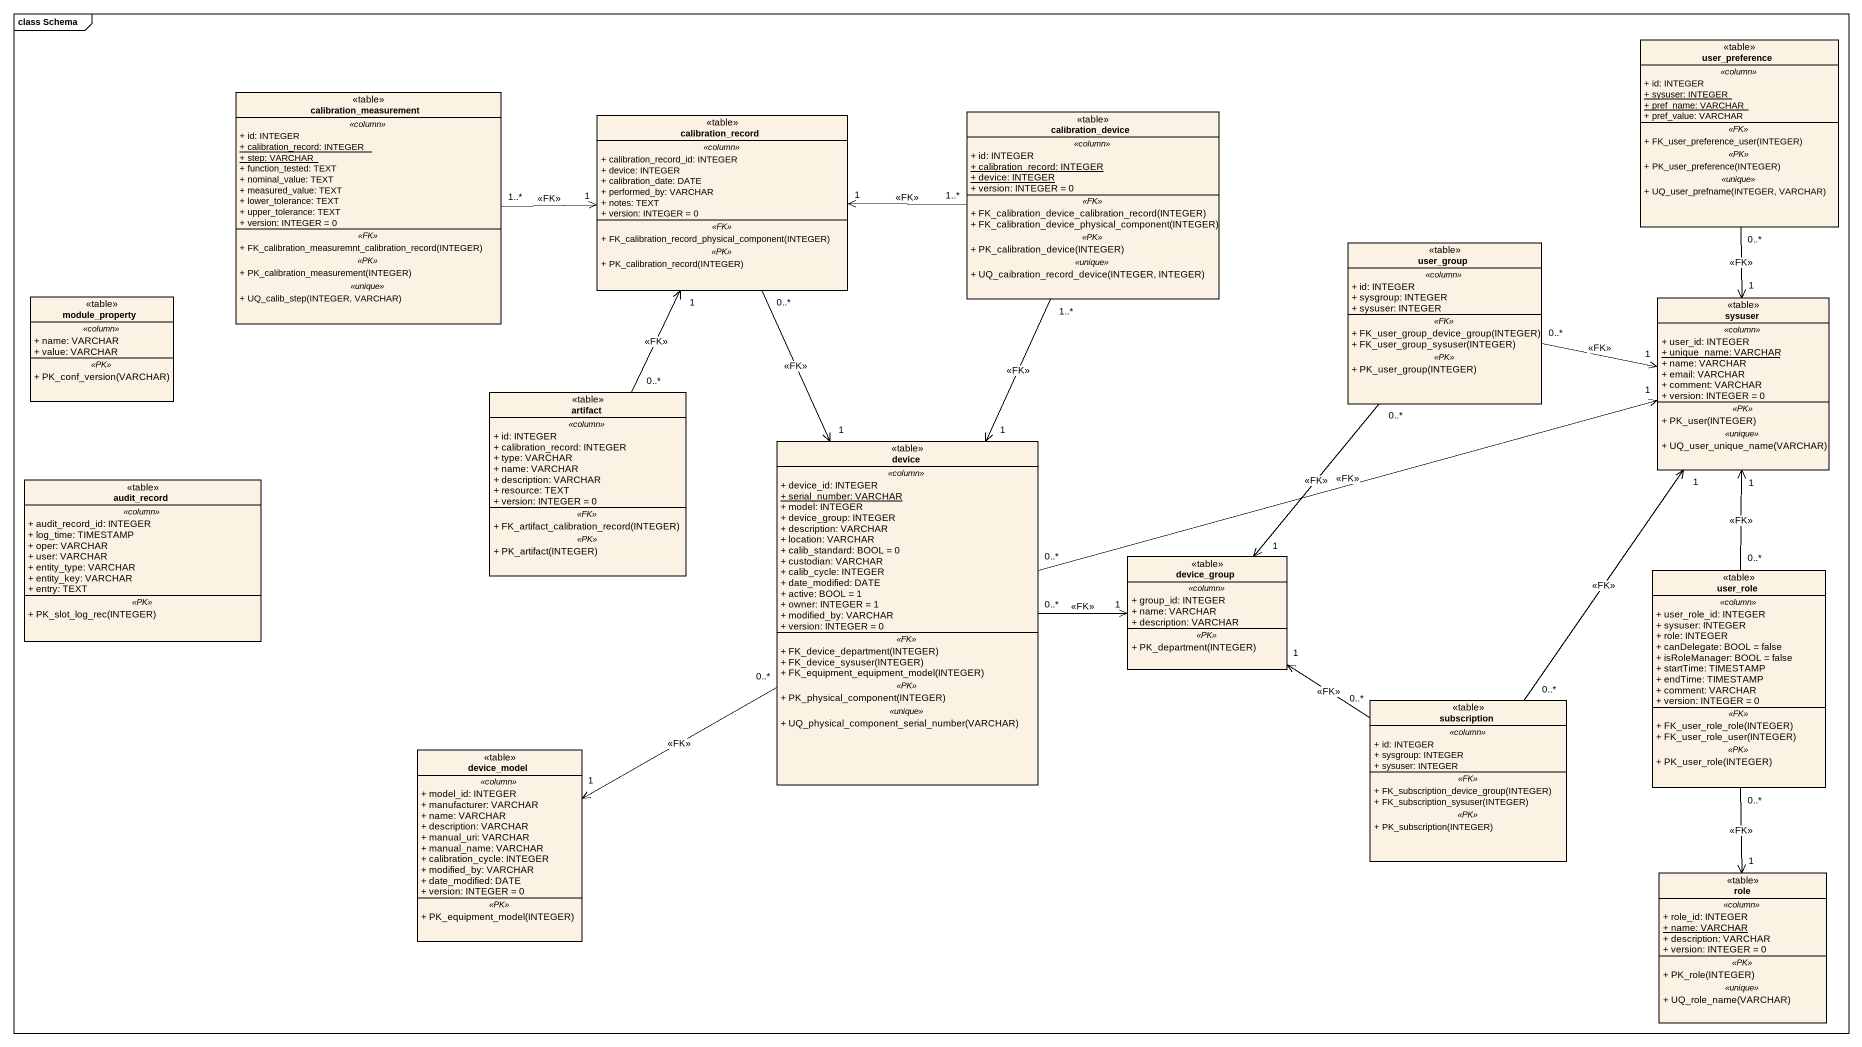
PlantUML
@startuml
mainframe class Schema
hide circle
hide empty members
skinparam classAttributeIconSize 0
class user_preference <<table>> {
  .. <<column>> ..
  + id: INTEGER
  {static} + sysuser: INTEGER
  {static} + pref_name: VARCHAR
  + pref_value: VARCHAR
  .. <<FK>> ..
  + FK_user_preference_user(INTEGER)
  .. <<PK>> ..
  + PK_user_preference(INTEGER)
  .. <<unique>> ..
  + UQ_user_prefname(INTEGER, VARCHAR)
}
class calibration_measurement <<table>> {
  .. <<column>> ..
  + id: INTEGER
  {static} + calibration_record: INTEGER
  {static} + step: VARCHAR
  + function_tested: TEXT
  + nominal_value: TEXT
  + measured_value: TEXT
  + lower_tolerance: TEXT
  + upper_tolerance: TEXT
  + version: INTEGER = 0
  .. <<FK>> ..
  + FK_calibration_measuremnt_calibration_record(INTEGER)
  .. <<PK>> ..
  + PK_calibration_measurement(INTEGER)
  .. <<unique>> ..
  + UQ_calib_step(INTEGER, VARCHAR)
}
class calibration_record <<table>> {
  .. <<column>> ..
  + calibration_record_id: INTEGER
  + device: INTEGER
  + calibration_date: DATE
  + performed_by: VARCHAR
  + notes: TEXT
  + version: INTEGER = 0
  .. <<FK>> ..
  + FK_calibration_record_physical_component(INTEGER)
  .. <<PK>> ..
  + PK_calibration_record(INTEGER)
}
class calibration_device <<table>> {
  .. <<column>> ..
  + id: INTEGER
  {static} + calibration_record: INTEGER
  {static} + device: INTEGER
  + version: INTEGER = 0
  .. <<FK>> ..
  + FK_calibration_device_calibration_record(INTEGER)
  + FK_calibration_device_physical_component(INTEGER)
  .. <<PK>> ..
  + PK_calibration_device(INTEGER)
  .. <<unique>> ..
  + UQ_caibration_record_device(INTEGER, INTEGER)
}
class user_group <<table>> {
  .. <<column>> ..
  + id: INTEGER
  + sysgroup: INTEGER
  + sysuser: INTEGER
  .. <<FK>> ..
  + FK_user_group_device_group(INTEGER)
  + FK_user_group_sysuser(INTEGER)
  .. <<PK>> ..
  + PK_user_group(INTEGER)
}
class module_property <<table>> {
  .. <<column>> ..
  + name: VARCHAR
  + value: VARCHAR
  .. <<PK>> ..
  + PK_conf_version(VARCHAR)
}
class sysuser <<table>> {
  .. <<column>> ..
  + user_id: INTEGER
  {static} + unique_name: VARCHAR
  + name: VARCHAR
  + email: VARCHAR
  + comment: VARCHAR
  + version: INTEGER = 0
  .. <<PK>> ..
  + PK_user(INTEGER)
  .. <<unique>> ..
  + UQ_user_unique_name(VARCHAR)
}
class "artifact" as artifact_ <<table>> {
  .. <<column>> ..
  + id: INTEGER
  + calibration_record: INTEGER
  + type: VARCHAR
  + name: VARCHAR
  + description: VARCHAR
  + resource: TEXT
  + version: INTEGER = 0
  .. <<FK>> ..
  + FK_artifact_calibration_record(INTEGER)
  .. <<PK>> ..
  + PK_artifact(INTEGER)
}
class device <<table>> {
  .. <<column>> ..
  + device_id: INTEGER
  {static} + serial_number: VARCHAR
  + model: INTEGER
  + device_group: INTEGER
  + description: VARCHAR
  + location: VARCHAR
  + calib_standard: BOOL = 0
  + custodian: VARCHAR
  + calib_cycle: INTEGER
  + date_modified: DATE
  + active: BOOL = 1
  + owner: INTEGER = 1
  + modified_by: VARCHAR
  + version: INTEGER = 0
  .. <<FK>> ..
  + FK_device_department(INTEGER)
  + FK_device_sysuser(INTEGER)
  + FK_equipment_equipment_model(INTEGER)
  .. <<PK>> ..
  + PK_physical_component(INTEGER)
  .. <<unique>> ..
  + UQ_physical_component_serial_number(VARCHAR)
}
class audit_record <<table>> {
  .. <<column>> ..
  + audit_record_id: INTEGER
  + log_time: TIMESTAMP
  + oper: VARCHAR
  + user: VARCHAR
  + entity_type: VARCHAR
  + entity_key: VARCHAR
  + entry: TEXT
  .. <<PK>> ..
  + PK_slot_log_rec(INTEGER)
}
class device_group <<table>> {
  .. <<column>> ..
  + group_id: INTEGER
  + name: VARCHAR
  + description: VARCHAR
  .. <<PK>> ..
  + PK_department(INTEGER)
}
class user_role <<table>> {
  .. <<column>> ..
  + user_role_id: INTEGER
  + sysuser: INTEGER
  + role: INTEGER
  + canDelegate: BOOL = false
  + isRoleManager: BOOL = false
  + startTime: TIMESTAMP
  + endTime: TIMESTAMP
  + comment: VARCHAR
  + version: INTEGER = 0
  .. <<FK>> ..
  + FK_user_role_role(INTEGER)
  + FK_user_role_user(INTEGER)
  .. <<PK>> ..
  + PK_user_role(INTEGER)
}
class subscription <<table>> {
  .. <<column>> ..
  + id: INTEGER
  + sysgroup: INTEGER
  + sysuser: INTEGER
  .. <<FK>> ..
  + FK_subscription_device_group(INTEGER)
  + FK_subscription_sysuser(INTEGER)
  .. <<PK>> ..
  + PK_subscription(INTEGER)
}
class device_model <<table>> {
  .. <<column>> ..
  + model_id: INTEGER
  + manufacturer: VARCHAR
  + name: VARCHAR
  + description: VARCHAR
  + manual_uri: VARCHAR
  + manual_name: VARCHAR
  + calibration_cycle: INTEGER
  + modified_by: VARCHAR
  + date_modified: DATE
  + version: INTEGER = 0
  .. <<PK>> ..
  + PK_equipment_model(INTEGER)
}
class role <<table>> {
  .. <<column>> ..
  + role_id: INTEGER
  {static} + name: VARCHAR
  + description: VARCHAR
  + version: INTEGER = 0
  .. <<PK>> ..
  + PK_role(INTEGER)
  .. <<unique>> ..
  + UQ_role_name(VARCHAR)
}
user_preference "0..*" --> "1" sysuser : <<FK>>
calibration_measurement "1..*" -right-> "1" calibration_record : <<FK>>
calibration_record "0..*" --> "1" device : <<FK>>
calibration_device "1..*" -left-> "1" calibration_record : <<FK>>
calibration_device "1..*" --> "1" device : <<FK>>
user_group "0..*" -right-> "1" sysuser : <<FK>>
user_group "0..*" --> "1" device_group : <<FK>>
artifact_ "0..*" -up-> "1" calibration_record : <<FK>>
device "0..*" -right-> "1" sysuser : <<FK>>
device "0..*" -right-> "1" device_group : <<FK>>
device "0..*" -left-> "1" device_model : <<FK>>
user_role "0..*" -up-> "1" sysuser : <<FK>>
user_role "0..*" --> "1" role : <<FK>>
subscription "0..*" -up-> "1" sysuser : <<FK>>
subscription "0..*" -up-> "1" device_group : <<FK>>
@enduml
